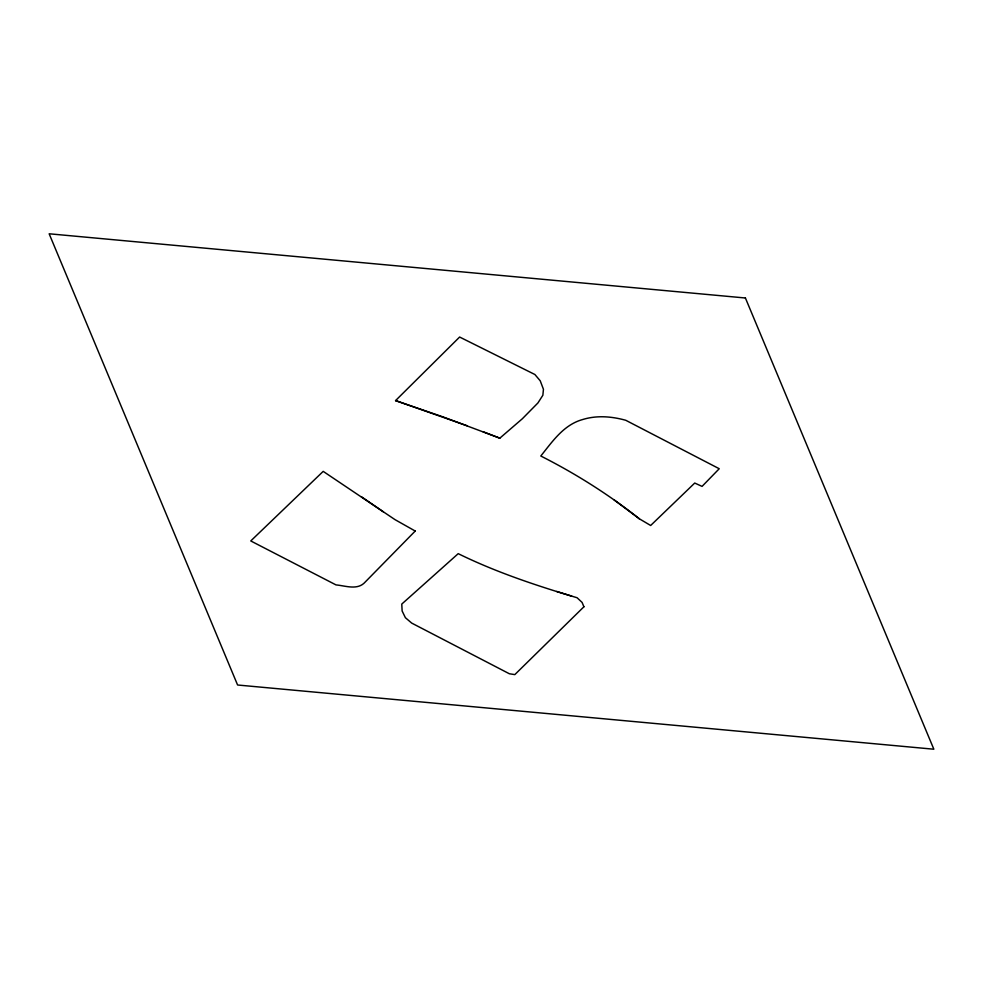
<?xml version="1.0" encoding="UTF-8"?>
<svg xmlns="http://www.w3.org/2000/svg" width="983" height="983" viewBox="0 0 983 983"><rect width="100%" height="100%" fill="white"/><g stroke="black" fill="none" stroke-linecap="round" stroke-linejoin="round"><path stroke-width="1.47" d="M395.559 400.597L459.626 337.034L534.887 374.511L540.232 380.814L543.439 389.28L542.862 395.252L537.91 402.969L522.354 418.746L499.819 438.172L443.112 416.939L395.559 400.597L467.171 425.75M556.685 591.471L571.676 596.103M482.96 431.672L499.819 438.172M639.417 518.84L650.66 525.487L694.735 483.046L702.059 486.388L719.237 468.731L625.766 420.282C611.672 416.399 596.841 415.158 582.698 419.52C563.689 424.742 552.458 441.502 540.797 456.014C575.657 473.634 608.796 494.572 639.417 518.84L614.166 499.929M361.24 496.612L383.382 511.86M415.219 531.041L365.258 581.973C357.726 590.611 345.635 585.77 335.989 584.897L250.763 540.945L323.198 471.373L395.031 519.651L415.219 531.041M583.914 606.781L514.822 674.608L509.366 673.76L411.693 623.087L405.377 617.68L402.133 610.984L401.777 604.078L458.213 553.662C496.255 572.327 536.558 585.647 577.082 597.738L582.083 602.407L583.914 606.781M745.409 297.996L49.15 233.782L237.591 685.004L933.85 749.218L745.409 297.996"/></g></svg>
